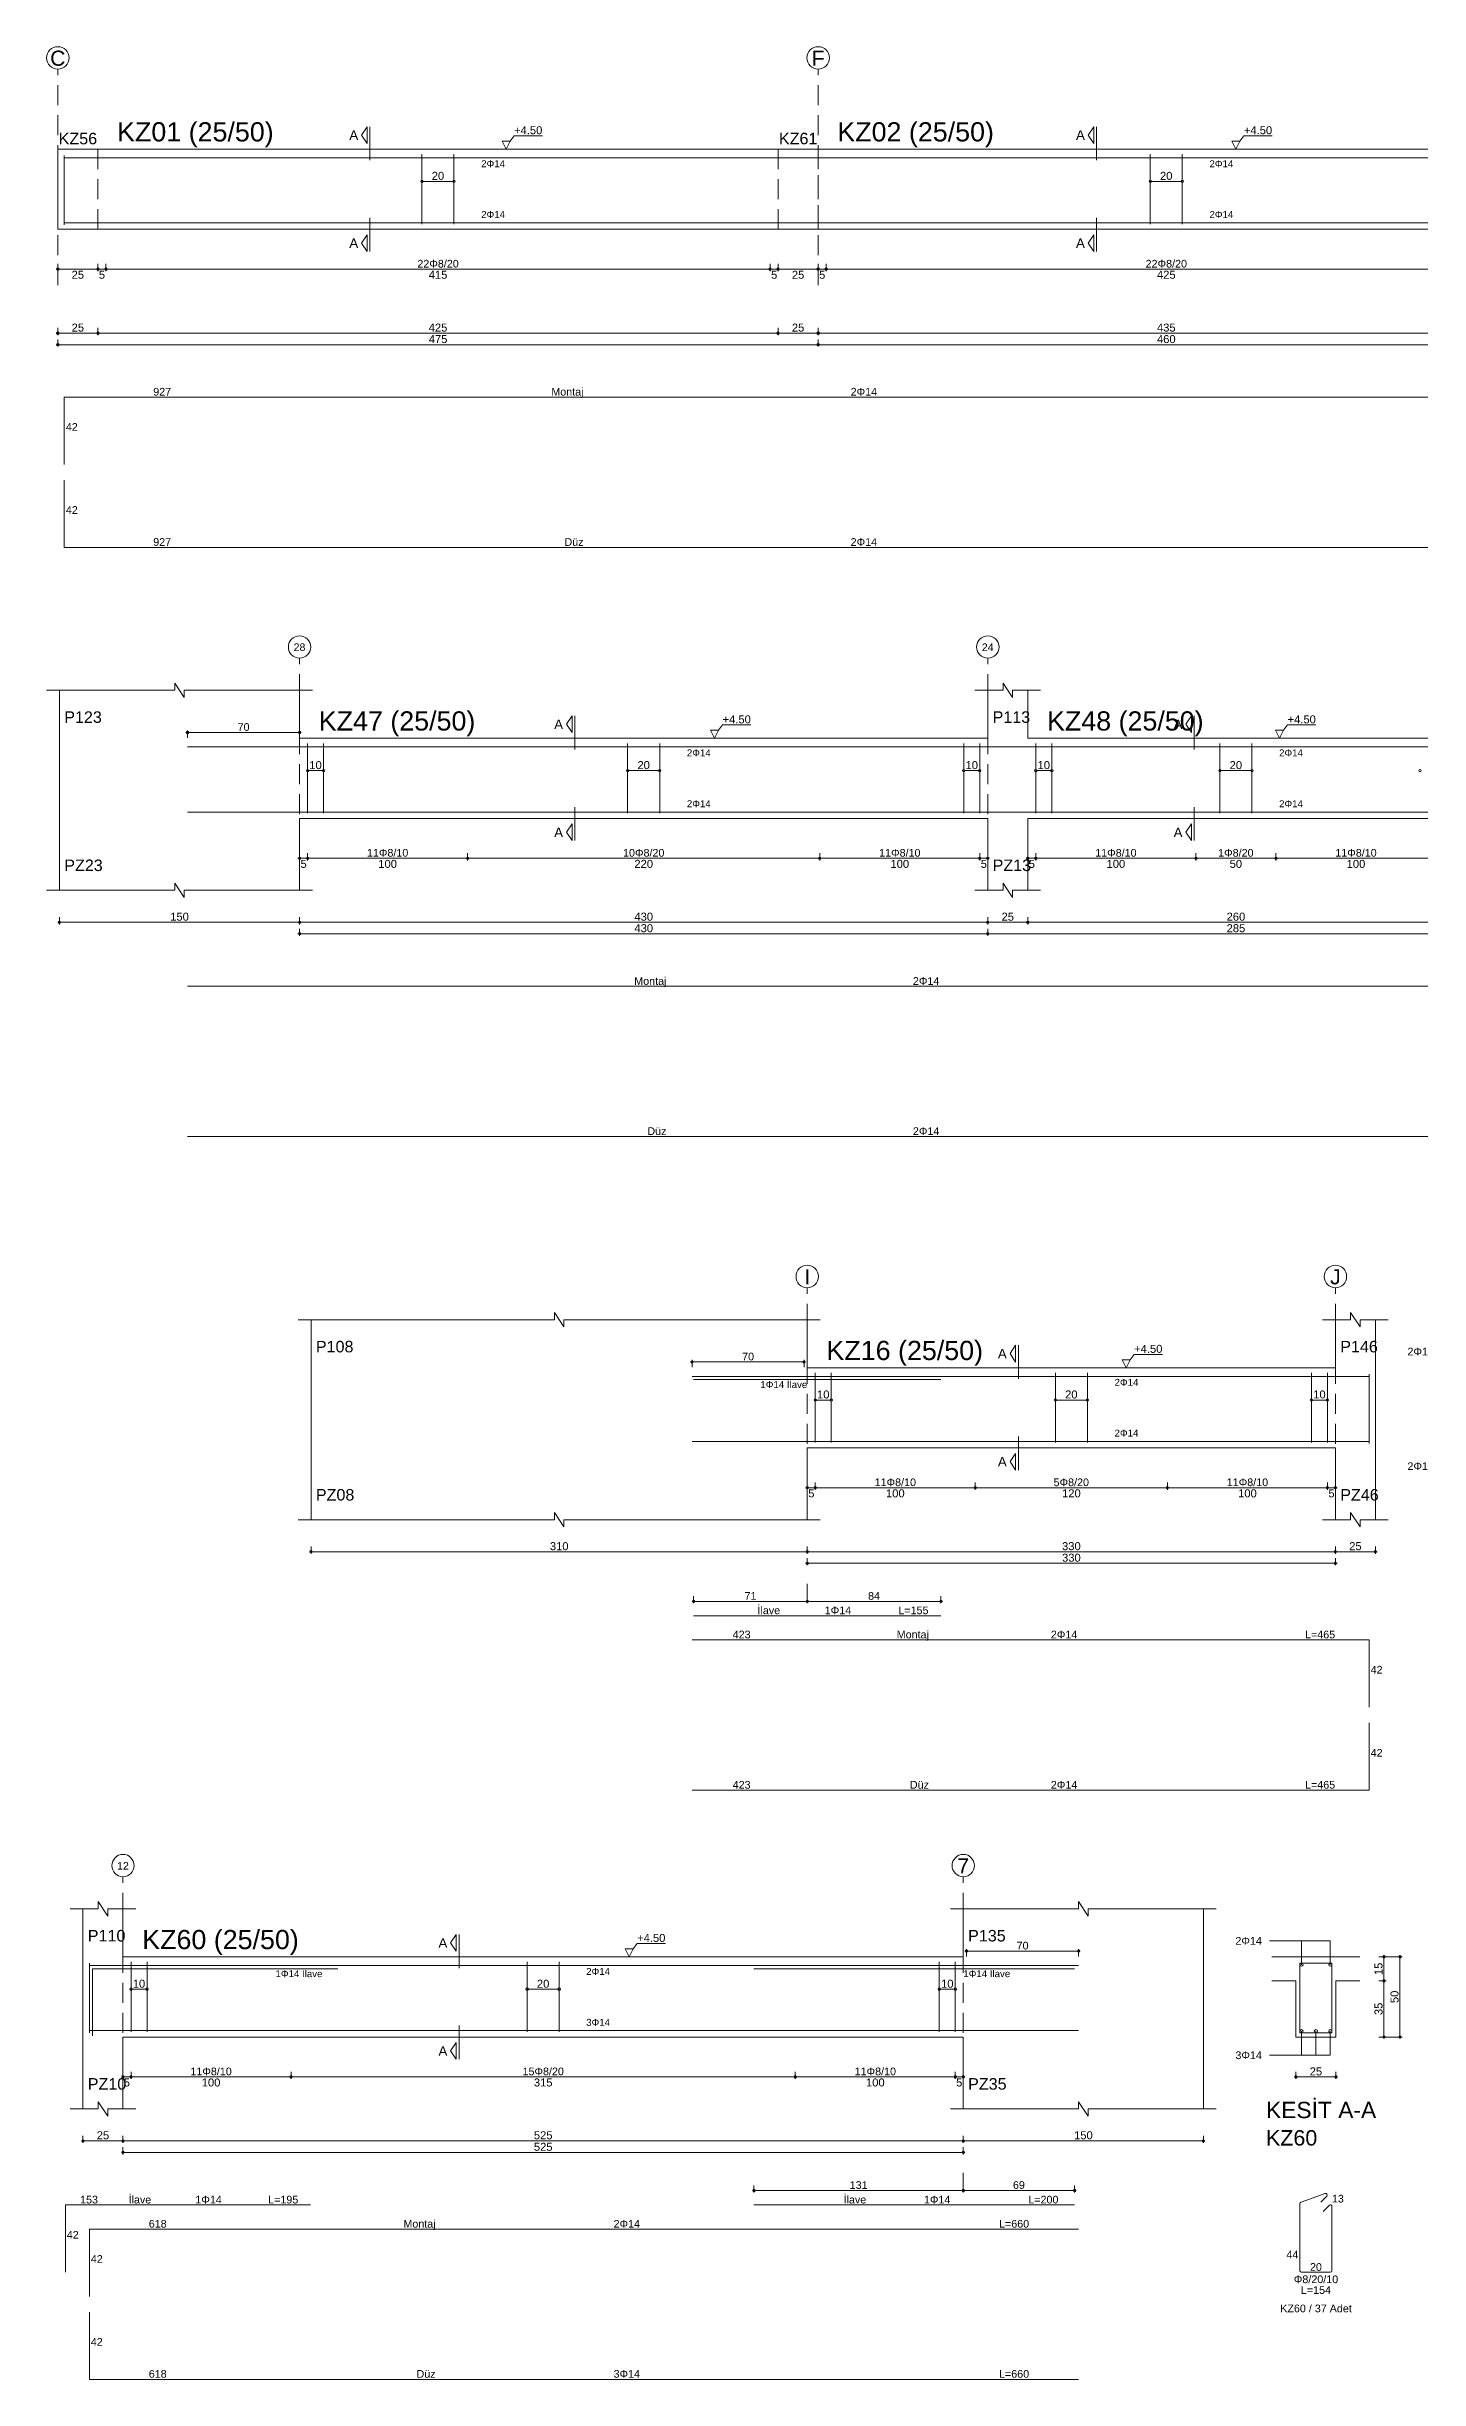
# Model space of a CAD drawing. Header units: millimetres. Extents: x 23801 to 80069, y 9628 to 14137.
# Drawn here: x 31340 to 32627, y 11750 to 13936 of the extents above; entities that cross this region are included whole.
import ezdxf

# ---------------------------------------------------------------- set-up
doc = ezdxf.new("R2010")
doc.units = ezdxf.units.MM
doc.linetypes.add('DASHDOT2', pattern=[12.7, 6.35, -3.175, 0, -3.175])
doc.linetypes.add('DASHED4', pattern=[18.75, 12.5, -6.25])
doc.layers.add('aks', color=251, linetype='DASHDOT2', lineweight=35)
for name, color, linetype in [('Donatı Topl. Uzun. Yazısı', 7, 'Continuous'), ('Donatı Uz. Yazısı', 7, 'Continuous'), ('Donatı Yazısı', 7, 'Continuous'), ('Donatı Çizgisi', 7, 'Continuous'), ('Kiriş', 7, 'Continuous'), ('Standart', 7, 'Continuous'), ('Ölçülendirme', 7, 'Continuous')]:
    doc.layers.add(name, color=color, linetype=linetype)
doc.styles.add('arial_1_18', font='arial.ttf', dxfattribs={"height": 0.2})

# ---------------------------------------------------------------- blocks, each defined once
blk = doc.blocks.new('IDE1071Entity7275')
at = {"layer": 'aks', "color": 30, "linetype": 'DASHED4', "lineweight": 5}
for points in [[(21, 2001.7), (21, 2136.7)], [(496, 2001.7), (496, 2136.7)]]:
    blk.add_lwpolyline(points, dxfattribs=at)
at = {"layer": 'aks', "color": 1, "linetype": 'Continuous', "lineweight": 5}
for centre in [(21, 2143.7), (496, 2143.7)]:
    blk.add_circle(centre, 7, dxfattribs=at)
at = {"layer": 'Donatı Çizgisi', "color": 5, "linetype": 'Continuous', "lineweight": 5}
for points in [[(25, 2039.3), (25, 2082.7)], [(25, 2081.3), (952, 2081.3)], [(248.5, 2039.9), (248.5, 2083.5)], [(268.5, 2039.9), (268.5, 2083.5)], [(703.5, 2039.9), (703.5, 2083.5)], [(723.5, 2039.9), (723.5, 2083.5)], [(25, 2040.7), (952, 2040.7)], [(25, 1889.7), (25, 1931.7)], [(25, 1931.7), (952, 1931.7)], [(25, 1837.8), (25, 1879.9)], [(25, 1837.8), (952, 1837.8)]]:
    blk.add_lwpolyline(points, dxfattribs=at)
at = {"layer": 'Kiriş', "color": 1, "linetype": 'DASHED4', "lineweight": 5}
for points in [[(21, 2036.7), (21, 2086.7)], [(46, 2036.7), (46, 2086.7)], [(471, 2036.7), (471, 2086.7)], [(496, 2036.7), (496, 2086.7)]]:
    blk.add_lwpolyline(points, dxfattribs=at)
at = {"layer": 'Kiriş', "color": 1, "linetype": 'Continuous', "lineweight": 5}
for points in [[(21, 2086.7), (956, 2086.7)], [(21, 2036.7), (21, 2086.7)], [(21, 2036.7), (956, 2036.7)]]:
    blk.add_lwpolyline(points, dxfattribs=at)
at = {"layer": 'Ölçülendirme', "color": 1, "linetype": 'Continuous', "lineweight": 5}
for points in [[(210.7, 2095.5), (214.2, 2100.7)], [(214.2, 2090.2), (214.2, 2100.7)], [(216, 2079.7), (216, 2100.7)], [(664.7, 2095.5), (668.2, 2100.7)], [(668.2, 2090.2), (668.2, 2100.7)], [(670, 2079.7), (670, 2100.7)], [(214.2, 2090.2), (210.7, 2095.5)], [(301, 2086.7), (298.5, 2091.7)], [(298.5, 2091.7), (303.5, 2091.7)], [(303.5, 2091.7), (301, 2086.7)], [(301, 2086.7), (301, 2086.7)], [(303.5, 2091.7), (306, 2095)], [(306, 2095), (323.7, 2095)], [(668.2, 2090.2), (664.7, 2095.5)], [(757, 2086.7), (754.5, 2091.7)], [(754.5, 2091.7), (759.5, 2091.7)], [(759.5, 2091.7), (757, 2086.7)], [(757, 2086.7), (757, 2086.7)], [(759.5, 2091.7), (762, 2095)], [(762, 2095), (779.7, 2095)], [(248.5, 2066.5), (268.5, 2066.5)], [(703.5, 2066.5), (723.5, 2066.5)], [(216, 2022.7), (216, 2043.7)], [(670, 2022.7), (670, 2043.7)], [(210.7, 2028), (214.2, 2033.2)], [(214.2, 2022.7), (210.7, 2028)], [(214.2, 2022.7), (214.2, 2033.2)], [(664.7, 2028), (668.2, 2033.2)], [(668.2, 2022.7), (664.7, 2028)], [(668.2, 2022.7), (668.2, 2033.2)], [(20, 2011.7), (957, 2011.7)], [(21, 2010.5), (21, 2015)], [(46, 2010.5), (46, 2015)], [(51, 2010.5), (51, 2015)], [(466, 2010.5), (466, 2015)], [(471, 2010.5), (471, 2015)], [(496, 2010.5), (496, 2015)], [(501, 2010.5), (501, 2015)], [(20, 1971.7), (957, 1971.7)], [(21, 1970.5), (21, 1975)], [(21, 1963.3), (21, 1967.8)], [(46, 1970.5), (46, 1975)], [(471, 1970.5), (471, 1975)], [(496, 1970.5), (496, 1975)], [(496, 1963.3), (496, 1967.8)], [(20, 1964.5), (957, 1964.5)]]:
    blk.add_lwpolyline(points, dxfattribs=at)
for centre in [(248.5, 2066.5), (268.5, 2066.5), (703.5, 2066.5), (723.5, 2066.5), (21, 2011.7), (46, 2011.7), (46, 2011.7), (51, 2011.7), (51, 2011.7), (466, 2011.7), (466, 2011.7), (471, 2011.7), (471, 2011.7), (496, 2011.7), (496, 2011.7), (501, 2011.7), (501, 2011.7), (21, 1971.7), (46, 1971.7), (46, 1971.7), (471, 1971.7), (471, 1971.7), (496, 1971.7), (496, 1971.7), (21, 1964.5), (496, 1964.5), (496, 1964.5)]:
    blk.add_circle(centre, 0.75, dxfattribs=at)
at = {"layer": 'aks', "color": 1, "linetype": 'Continuous', "lineweight": 5, "style": 'arial_1_18'}
for s, p in [('C', (16.2, 2138.8)), ('F', (492, 2138.8))]:
    blk.add_text(s, height=9.45, dxfattribs=at).set_placement(p)
at = {"layer": 'Donatı Uz. Yazısı', "color": 1, "linetype": 'Continuous', "lineweight": 5, "style": 'arial_1_18'}
for s, p in [('927', (80.6, 1932.7)), ('42', (26, 1910.7)), ('42', (26, 1858.8)), ('927', (80.6, 1838.8))]:
    blk.add_text(s, height=4.8, dxfattribs=at).set_placement(p)
at = {"layer": 'Donatı Yazısı', "color": 5, "linetype": 'Continuous', "lineweight": 5, "style": 'arial_1_18'}
for p in [(285.5, 2075.4), (740.5, 2075.4), (285.5, 2043.7), (740.5, 2043.7)]:
    blk.add_text('2Φ14', height=4.32, rotation=360, dxfattribs=at).set_placement(p)
at = {"layer": 'Donatı Yazısı', "color": 1, "linetype": 'Continuous', "lineweight": 5, "style": 'arial_1_18'}
for s, p in [('Montaj', (329.3, 1932.7)), ('Düz', (337.5, 1838.8))]:
    blk.add_text(s, height=4.8, dxfattribs=at).set_placement(p)
at = {"layer": 'Donatı Yazısı', "color": 5, "linetype": 'Continuous', "lineweight": 5, "style": 'arial_1_18'}
for p in [(516.3, 1932.7), (516.3, 1838.8)]:
    blk.add_text('2Φ14', height=4.8, dxfattribs=at).set_placement(p)
at = {"layer": 'Kiriş', "color": 1, "linetype": 'Continuous', "lineweight": 5, "style": 'arial_1_18'}
for s, height, p in [('KZ01 (25/50)', 12, (58, 2091.5)), ('KZ02 (25/50)', 12, (508, 2091.5)), ('KZ56', 7.2, (21.5, 2089.7)), ('KZ61', 7.2, (471.5, 2089.7))]:
    blk.add_text(s, height=height, dxfattribs=at).set_placement(p)
at = {"layer": 'Ölçülendirme', "color": 1, "linetype": 'Continuous', "lineweight": 5, "style": 'arial_1_18'}
for s, height, p in [('+4.50', 5, (306, 2096)), ('+4.50', 5, (762, 2096)), ('A', 5.95, (203.1, 2092.5)), ('A', 5.95, (657.1, 2092.5)), ('A', 5.95, (203.1, 2025)), ('A', 5.95, (657.1, 2025)), ('25', 5, (29.6, 2005.7)), ('5', 5, (46.6, 2005.7)), ('415', 5, (252.7, 2005.7)), ('5', 5, (466.6, 2005.7)), ('25', 5, (479.6, 2005.7)), ('5', 5, (496.6, 2005.7)), ('425', 5, (707.7, 2005.7)), ('25', 5, (29.6, 1972.7)), ('425', 5, (252.7, 1972.7)), ('475', 5, (252.7, 1965.5)), ('25', 5, (479.6, 1972.7)), ('435', 5, (707.7, 1972.7)), ('460', 5, (707.7, 1965.5))]:
    blk.add_text(s, height=height, dxfattribs=at).set_placement(p)
for p in [(254.6, 2067.5), (709.6, 2067.5)]:
    blk.add_text('20', height=5, rotation=360, dxfattribs=at).set_placement(p)
at = {"layer": 'Ölçülendirme', "color": 5, "linetype": 'Continuous', "lineweight": 5, "style": 'arial_1_18'}
for p in [(245.6, 2012.7), (700.6, 2012.7)]:
    blk.add_text('22Φ8/20', height=4.8, dxfattribs=at).set_placement(p)
blk = doc.blocks.new('IDE1071Entity7281')
at = {"layer": 'aks', "color": 30, "linetype": 'DASHED4', "lineweight": 5}
for points in [[(9068.8, 2016.8), (9068.8, 2151.8)], [(9398.8, 2016.8), (9398.8, 2151.8)], [(9068.8, 1955.8), (9068.8, 1966.8)]]:
    blk.add_lwpolyline(points, dxfattribs=at)
at = {"layer": 'aks', "color": 1, "linetype": 'Continuous', "lineweight": 5}
for centre in [(9068.8, 2158.8), (9398.8, 2158.8)]:
    blk.add_circle(centre, 7, dxfattribs=at)
at = {"layer": 'Donatı Çizgisi', "color": 5, "linetype": 'Continuous', "lineweight": 5}
for points in [[(8996.8, 2096.4), (9419.8, 2096.4)], [(8997.8, 2094.4), (9152.3, 2094.4)], [(9073.8, 2055), (9073.8, 2098.6)], [(9083.8, 2055), (9083.8, 2098.6)], [(9223.8, 2055), (9223.8, 2098.6)], [(9243.8, 2055), (9243.8, 2098.6)], [(9383.8, 2055), (9383.8, 2098.6)], [(9393.8, 2055), (9393.8, 2098.6)], [(9419.8, 2054.4), (9419.8, 2097.8)], [(9484.1, 2054.3), (9484.1, 2097.9)], [(9484.1, 2097.9), (9504.1, 2097.9)], [(9504.1, 2054.3), (9504.1, 2097.9)], [(8996.8, 2055.8), (9419.8, 2055.8)], [(9484.1, 2054.3), (9504.1, 2054.3)], [(9484.8, 1948.5), (9499.8, 1954)], [(8997.8, 1946.8), (9152.3, 1946.8)], [(9484.1, 1905.7), (9484.1, 1947.6)], [(9497.2, 1948.7), (9500.9, 1952.3)], [(9498.6, 1942.8), (9502.4, 1946.6)], [(9504.1, 1905.7), (9504.1, 1945.8)], [(8996.8, 1931.7), (9419.8, 1931.7)], [(9419.8, 1889.7), (9419.8, 1931.7)], [(9485.2, 1904.7), (9503.1, 1904.7)], [(9419.8, 1837.8), (9419.8, 1879.9)], [(8996.8, 1837.8), (9419.8, 1837.8)]]:
    blk.add_lwpolyline(points, dxfattribs=at)
for centre in [(9485.1, 2096.9), (9503.1, 2096.9), (9485.1, 2055.3), (9503.1, 2055.3)]:
    blk.add_circle(centre, 1, dxfattribs=at)
for centre, start, end in [((9500.2, 1953), 315, 110), ((9485.2, 1947.6), 110, 180), ((9503.1, 1945.8), 0, 135), ((9485.2, 1905.7), 180, 270), ((9503.1, 1905.7), 270, 0)]:
    blk.add_arc(centre, 1.02, start, end, dxfattribs=at)
at = {"layer": 'Kiriş', "color": 1, "linetype": 'Continuous', "lineweight": 5}
for points in [[(8750.8, 2131.8), (8910.8, 2131.8)], [(8758.8, 2006.8), (8758.8, 2131.8)], [(8910.8, 2131.8), (8910.8, 2136.3)], [(8916.8, 2127.3), (8910.8, 2136.3)], [(8916.8, 2127.3), (8916.8, 2131.8)], [(8916.8, 2131.8), (9076.8, 2131.8)], [(9068.8, 2101.8), (9068.8, 2131.8)], [(9390.8, 2131.8), (9408.3, 2131.8)], [(9398.8, 2101.8), (9398.8, 2131.8)], [(9408.3, 2131.8), (9408.3, 2136.3)], [(9414.3, 2127.3), (9408.3, 2136.3)], [(9414.3, 2131.8), (9431.8, 2131.8)], [(9414.3, 2127.3), (9414.3, 2131.8)], [(9423.8, 2006.8), (9423.8, 2131.8)], [(9068.8, 2101.8), (9398.8, 2101.8)], [(9466.6, 2101.8), (9521.6, 2101.8)], [(9466.6, 2086.8), (9481.6, 2086.8)], [(9481.6, 2051.8), (9481.6, 2086.8)], [(9506.6, 2086.8), (9521.6, 2086.8)], [(9506.6, 2051.8), (9506.6, 2086.8)], [(9068.8, 2051.8), (9398.8, 2051.8)], [(9068.8, 2006.8), (9068.8, 2051.8)], [(9398.8, 2006.8), (9398.8, 2051.8)], [(9481.6, 2051.8), (9506.6, 2051.8)], [(8750.8, 2006.8), (8910.8, 2006.8)], [(8916.8, 2002.3), (8910.8, 2011.3)], [(8910.8, 2006.8), (8910.8, 2011.3)], [(8916.8, 2006.8), (9076.8, 2006.8)], [(8916.8, 2002.3), (8916.8, 2006.8)], [(9390.8, 2006.8), (9408.3, 2006.8)], [(9414.3, 2002.3), (9408.3, 2011.3)], [(9408.3, 2006.8), (9408.3, 2011.3)], [(9414.3, 2006.8), (9431.8, 2006.8)], [(9414.3, 2002.3), (9414.3, 2006.8)]]:
    blk.add_lwpolyline(points, dxfattribs=at)
at = {"layer": 'Ölçülendirme', "color": 1, "linetype": 'Continuous', "lineweight": 5}
for points in [[(9195.5, 2110.6), (9199, 2115.8)], [(9199, 2105.3), (9199, 2115.8)], [(9200.8, 2094.8), (9200.8, 2115.8)], [(8995.8, 2105.4), (9067.8, 2105.4)], [(8996.8, 2102.2), (8996.8, 2106.7)], [(9066.8, 2102.2), (9066.8, 2106.7)], [(9199, 2105.3), (9195.5, 2110.6)], [(9268, 2101.8), (9265.5, 2106.8)], [(9265.5, 2106.8), (9270.5, 2106.8)], [(9270.5, 2106.8), (9268, 2101.8)], [(9268, 2101.8), (9268, 2101.8)], [(9270.5, 2106.8), (9273, 2110.1)], [(9273, 2110.1), (9290.7, 2110.1)], [(9465.1, 2111.9), (9503.1, 2111.9)], [(9485.1, 2096.9), (9485.1, 2111.9)], [(9503.1, 2096.9), (9503.1, 2111.9)], [(9533.4, 2101.8), (9547.9, 2101.8)], [(9536.6, 2050.8), (9536.6, 2102.8)], [(9546.6, 2050.8), (9546.6, 2102.8)], [(9533.4, 2086.8), (9537.9, 2086.8)], [(9073.8, 2081.6), (9083.8, 2081.6)], [(9223.8, 2081.6), (9243.8, 2081.6)], [(9383.8, 2081.6), (9393.8, 2081.6)], [(9200.8, 2037.8), (9200.8, 2058.8)], [(9485.1, 2040.3), (9485.1, 2055.3)], [(9503.1, 2040.3), (9503.1, 2055.3)], [(9195.5, 2043.1), (9199, 2048.3)], [(9199, 2037.8), (9195.5, 2043.1)], [(9199, 2037.8), (9199, 2048.3)], [(9533.4, 2051.8), (9547.9, 2051.8)], [(9067.8, 2026.8), (9399.8, 2026.8)], [(9068.8, 2025.6), (9068.8, 2030.1)], [(9073.8, 2025.6), (9073.8, 2030.1)], [(9173.8, 2025.6), (9173.8, 2030.1)], [(9293.8, 2025.6), (9293.8, 2030.1)], [(9393.8, 2025.6), (9393.8, 2030.1)], [(9398.8, 2025.6), (9398.8, 2030.1)], [(9465.1, 2040.3), (9503.1, 2040.3)], [(9480.6, 2026.8), (9507.6, 2026.8)], [(9481.6, 2025.6), (9481.6, 2030.1)], [(9506.6, 2025.6), (9506.6, 2030.1)], [(8757.8, 1986.8), (9424.8, 1986.8)], [(8758.8, 1985.6), (8758.8, 1990.1)], [(9068.8, 1985.6), (9068.8, 1990.1)], [(9068.8, 1978.4), (9068.8, 1982.9)], [(9398.8, 1985.6), (9398.8, 1990.1)], [(9398.8, 1978.4), (9398.8, 1982.9)], [(9423.8, 1985.6), (9423.8, 1990.1)], [(9067.8, 1979.6), (9399.8, 1979.6)], [(8996.8, 1955.8), (9069.8, 1955.8)], [(8997.8, 1954.6), (8997.8, 1959.1)], [(9067.8, 1955.8), (9153.3, 1955.8)], [(9068.8, 1954.6), (9068.8, 1959.1)], [(9068.8, 1954.6), (9068.8, 1959.1)], [(9152.3, 1954.6), (9152.3, 1959.1)]]:
    blk.add_lwpolyline(points, dxfattribs=at)
for centre in [(8996.8, 2105.4), (9066.8, 2105.4), (9536.6, 2101.8), (9546.6, 2101.8), (9536.6, 2086.8), (9073.8, 2081.6), (9083.8, 2081.6), (9223.8, 2081.6), (9243.8, 2081.6), (9383.8, 2081.6), (9393.8, 2081.6), (9536.6, 2051.8), (9546.6, 2051.8), (9068.8, 2026.8), (9073.8, 2026.8), (9073.8, 2026.8), (9173.8, 2026.8), (9173.8, 2026.8), (9293.8, 2026.8), (9293.8, 2026.8), (9393.8, 2026.8), (9393.8, 2026.8), (9398.8, 2026.8), (9481.6, 2026.8), (9506.6, 2026.8), (8758.8, 1986.8), (9068.8, 1986.8), (9068.8, 1986.8), (9398.8, 1986.8), (9398.8, 1986.8), (9423.8, 1986.8), (9068.8, 1979.6), (9398.8, 1979.6), (8997.8, 1955.8), (9068.8, 1955.8), (9068.8, 1955.8), (9152.3, 1955.8)]:
    blk.add_circle(centre, 0.75, dxfattribs=at)
at = {"layer": 'aks', "color": 1, "linetype": 'Continuous', "lineweight": 5, "style": 'arial_1_18'}
for s, p in [('I', (9067, 2153.9)), ('J', (9395.5, 2153.9))]:
    blk.add_text(s, height=9.45, dxfattribs=at).set_placement(p)
at = {"layer": 'Donatı Topl. Uzun. Yazısı', "color": 1, "linetype": 'Continuous', "lineweight": 5, "style": 'arial_1_18'}
for s, p in [('L=155', (9125.7, 1947.8)), ('L=465', (9379.8, 1932.7)), ('L=154', (9484.7, 1891.3)), ('L=465', (9379.8, 1838.8))]:
    blk.add_text(s, height=4.8, dxfattribs=at).set_placement(p)
at = {"layer": 'Donatı Uz. Yazısı', "color": 1, "linetype": 'Continuous', "lineweight": 5, "style": 'arial_1_18'}
for s, p in [('13', (9504.1, 1948.3)), ('423', (9022.2, 1932.7)), ('42', (9420.8, 1910.7)), ('44', (9475.7, 1913.4)), ('20', (9490.4, 1905.7)), ('42', (9420.8, 1858.8)), ('423', (9022.2, 1838.8))]:
    blk.add_text(s, height=4.8, dxfattribs=at).set_placement(p)
at = {"layer": 'Donatı Yazısı', "color": 5, "linetype": 'Continuous', "lineweight": 5, "style": 'arial_1_18'}
for s, height, p in [('2Φ14', 4.8, (9443.8, 2109.5)), ('1Φ14 İlave', 4.32, (9039.5, 2089.1)), ('2Φ14', 4.8, (9443.8, 2037.9)), ('1Φ14', 4.8, (9079.7, 1947.8)), ('2Φ14', 4.8, (9221, 1932.7)), ('Φ8/20/10', 4.8, (9480.3, 1898)), ('KZ16 / 27 Adet', 4.8, (9471.8, 1879.7)), ('2Φ14', 4.8, (9221, 1838.8))]:
    blk.add_text(s, height=height, dxfattribs=at).set_placement(p)
for p in [(9260.8, 2090.5), (9260.8, 2058.8)]:
    blk.add_text('2Φ14', height=4.32, rotation=360, dxfattribs=at).set_placement(p)
at = {"layer": 'Donatı Yazısı', "color": 1, "linetype": 'Continuous', "lineweight": 5, "style": 'arial_1_18'}
for s, p in [('İlave', (9037.7, 1947.8)), ('Montaj', (9124.7, 1932.7)), ('Düz', (9132.9, 1838.8))]:
    blk.add_text(s, height=4.8, dxfattribs=at).set_placement(p)
at = {"layer": 'Kiriş', "color": 1, "linetype": 'Continuous', "lineweight": 5, "style": 'arial_1_18'}
for s, height, p in [('P108', 7.2, (8761.8, 2111.4)), ('KZ16 (25/50)', 12, (9080.8, 2106.6)), ('P146', 7.2, (9401.8, 2111.4)), ('PZ08', 7.2, (8761.8, 2018.8)), ('PZ46', 7.2, (9401.8, 2018.8)), ('KESİT A-A', 10.2, (9462.9, 2001)), ('KZ16', 9.6, (9462.9, 1983.9))]:
    blk.add_text(s, height=height, dxfattribs=at).set_placement(p)
at = {"layer": 'Ölçülendirme', "color": 1, "linetype": 'Continuous', "lineweight": 5, "style": 'arial_1_18'}
for s, height, p in [('A', 5.95, (9187.9, 2107.6)), ('+4.50', 5, (9273, 2111.1)), ('70', 4.8, (9028.1, 2106.4)), ('A', 5.95, (9187.9, 2040.1)), ('25', 5, (9490.2, 2027.8)), ('5', 5, (9069.4, 2020.8)), ('100', 5, (9118, 2020.8)), ('120', 5, (9228, 2020.8)), ('100', 5, (9338, 2020.8)), ('5', 5, (9394.4, 2020.8)), ('310', 5, (8908, 1987.8)), ('330', 5, (9228, 1987.8)), ('330', 5, (9228, 1980.6)), ('25', 5, (9407.4, 1987.8))]:
    blk.add_text(s, height=height, dxfattribs=at).set_placement(p)
for s, rotation, p in [('10', 360, (9074.9, 2082.6)), ('20', 360, (9229.9, 2082.6)), ('10', 360, (9384.9, 2082.6)), ('15', 90, (9535.7, 2090.4)), ('35', 90, (9535.7, 2065.4)), ('50', 90, (9545.7, 2072.9))]:
    blk.add_text(s, height=5, rotation=rotation, dxfattribs=at).set_placement(p)
at = {"layer": 'Ölçülendirme', "color": 5, "linetype": 'Continuous', "lineweight": 5, "style": 'arial_1_18'}
for s, p in [('11Φ8/10', (9110.9, 2027.8)), ('5Φ8/20', (9222.7, 2027.8)), ('11Φ8/10', (9330.9, 2027.8)), ('71', (9029.6, 1956.8)), ('84', (9106.8, 1956.8))]:
    blk.add_text(s, height=4.8, dxfattribs=at).set_placement(p)
blk = doc.blocks.new('IDE1071Entity7300')
at = {"layer": 'aks', "color": 30, "linetype": 'DASHED4', "lineweight": 5}
for points in [[(172, 1633.6), (172, 1768.6)], [(602, 1633.6), (602, 1768.6)]]:
    blk.add_lwpolyline(points, dxfattribs=at)
at = {"layer": 'aks', "color": 1, "linetype": 'Continuous', "lineweight": 5}
for centre in [(172, 1775.6), (602, 1775.6)]:
    blk.add_circle(centre, 7, dxfattribs=at)
at = {"layer": 'Donatı Çizgisi', "color": 5, "linetype": 'Continuous', "lineweight": 5}
for points in [[(102, 1713.2), (957, 1713.2)], [(177, 1671.8), (177, 1715.4)], [(187, 1671.8), (187, 1715.4)], [(377, 1671.8), (377, 1715.4)], [(397, 1671.8), (397, 1715.4)], [(587, 1671.8), (587, 1715.4)], [(597, 1671.8), (597, 1715.4)], [(632, 1671.8), (632, 1715.4)], [(642, 1671.8), (642, 1715.4)], [(747, 1671.8), (747, 1715.4)], [(767, 1671.8), (767, 1715.4)], [(102, 1672.5), (957, 1672.5)], [(102, 1563.6), (957, 1563.6)], [(102, 1469.7), (957, 1469.7)]]:
    blk.add_lwpolyline(points, dxfattribs=at)
at = {"layer": 'Kiriş', "color": 1, "linetype": 'Continuous', "lineweight": 5}
for points in [[(94, 1748.6), (94, 1753.1)], [(100, 1744.1), (94, 1753.1)], [(611.5, 1748.6), (611.5, 1753.1)], [(617.5, 1744.1), (611.5, 1753.1)], [(14, 1748.6), (94, 1748.6)], [(22, 1623.6), (22, 1748.6)], [(100, 1744.1), (100, 1748.6)], [(100, 1748.6), (180, 1748.6)], [(172, 1718.6), (172, 1748.6)], [(594, 1748.6), (611.5, 1748.6)], [(602, 1718.6), (602, 1748.6)], [(617.5, 1748.6), (635, 1748.6)], [(617.5, 1744.1), (617.5, 1748.6)], [(627, 1718.6), (627, 1748.6)], [(172, 1718.6), (602, 1718.6)], [(627, 1718.6), (887, 1718.6)], [(172, 1668.5), (602, 1668.5)], [(172, 1623.6), (172, 1668.5)], [(602, 1623.6), (602, 1668.5)], [(627, 1668.5), (887, 1668.5)], [(627, 1623.6), (627, 1668.5)], [(14, 1623.6), (94, 1623.6)], [(100, 1619.1), (94, 1628.1)], [(94, 1623.6), (94, 1628.1)], [(100, 1623.6), (180, 1623.6)], [(100, 1619.1), (100, 1623.6)], [(594, 1623.6), (611.5, 1623.6)], [(617.5, 1619.1), (611.5, 1628.1)], [(611.5, 1623.6), (611.5, 1628.1)], [(617.5, 1623.6), (635, 1623.6)], [(617.5, 1619.1), (617.5, 1623.6)]]:
    blk.add_lwpolyline(points, dxfattribs=at)
at = {"layer": 'Ölçülendirme', "color": 1, "linetype": 'Continuous', "lineweight": 5}
for points in [[(101, 1722.2), (173, 1722.2)], [(102, 1718.9), (102, 1723.4)], [(172, 1718.9), (172, 1723.4)], [(338.8, 1727.3), (342.3, 1732.6)], [(342.3, 1722.1), (338.8, 1727.3)], [(342.3, 1722.1), (342.3, 1732.6)], [(344, 1711.6), (344, 1732.6)], [(431.3, 1718.6), (428.8, 1723.6)], [(428.8, 1723.6), (433.8, 1723.6)], [(433.8, 1723.6), (431.3, 1718.6)], [(433.8, 1723.6), (436.3, 1726.9)], [(436.3, 1726.9), (453.9, 1726.9)], [(725.8, 1727.3), (729.3, 1732.6)], [(729.3, 1722.1), (725.8, 1727.3)], [(729.3, 1722.1), (729.3, 1732.6)], [(731, 1711.6), (731, 1732.6)], [(784.3, 1718.6), (781.8, 1723.6)], [(781.8, 1723.6), (786.8, 1723.6)], [(786.8, 1723.6), (784.3, 1718.6)], [(786.8, 1723.6), (789.3, 1726.9)], [(789.3, 1726.9), (806.9, 1726.9)], [(431.3, 1718.6), (431.3, 1718.6)], [(784.3, 1718.6), (784.3, 1718.6)], [(177, 1698.4), (187, 1698.4)], [(377, 1698.4), (397, 1698.4)], [(587, 1698.4), (597, 1698.4)], [(632, 1698.4), (642, 1698.4)], [(747, 1698.4), (767, 1698.4)], [(338.8, 1659.8), (342.3, 1665.1)], [(342.3, 1654.6), (342.3, 1665.1)], [(344, 1654.6), (344, 1675.6)], [(725.8, 1659.8), (729.3, 1665.1)], [(729.3, 1654.6), (729.3, 1665.1)], [(731, 1654.6), (731, 1675.6)], [(342.3, 1654.6), (338.8, 1659.8)], [(729.3, 1654.6), (725.8, 1659.8)], [(171, 1643.6), (603, 1643.6)], [(172, 1642.3), (172, 1646.8)], [(177, 1642.3), (177, 1646.8)], [(277, 1642.3), (277, 1646.8)], [(497, 1642.3), (497, 1646.8)], [(597, 1642.3), (597, 1646.8)], [(602, 1642.3), (602, 1646.8)], [(626, 1643.6), (888, 1643.6)], [(627, 1642.3), (627, 1646.8)], [(632, 1642.3), (632, 1646.8)], [(732, 1642.3), (732, 1646.8)], [(782, 1642.3), (782, 1646.8)], [(21, 1603.6), (1038, 1603.6)], [(22, 1602.3), (22, 1606.8)], [(172, 1602.3), (172, 1606.8)], [(602, 1602.3), (602, 1606.8)], [(627, 1602.3), (627, 1606.8)], [(171, 1596.4), (888, 1596.4)], [(172, 1595.1), (172, 1599.6)], [(602, 1595.1), (602, 1599.6)]]:
    blk.add_lwpolyline(points, dxfattribs=at)
for centre in [(102, 1722.2), (172, 1722.2), (177, 1698.4), (187, 1698.4), (377, 1698.4), (397, 1698.4), (587, 1698.4), (597, 1698.4), (632, 1698.4), (642, 1698.4), (747, 1698.4), (767, 1698.4), (872, 1698.4), (172, 1643.6), (177, 1643.6), (177, 1643.6), (277, 1643.6), (277, 1643.6), (497, 1643.6), (497, 1643.6), (597, 1643.6), (597, 1643.6), (602, 1643.6), (627, 1643.6), (632, 1643.6), (632, 1643.6), (732, 1643.6), (732, 1643.6), (782, 1643.6), (782, 1643.6), (22, 1603.6), (172, 1603.6), (172, 1603.6), (602, 1603.6), (602, 1603.6), (627, 1603.6), (627, 1603.6), (172, 1596.4), (602, 1596.4), (602, 1596.4)]:
    blk.add_circle(centre, 0.75, dxfattribs=at)
at = {"layer": 'aks', "color": 1, "linetype": 'Continuous', "lineweight": 5, "style": 'arial_1_18'}
for s, p in [('28', (168.3, 1773.1)), ('24', (598.3, 1773.1))]:
    blk.add_text(s, height=4.73, dxfattribs=at).set_placement(p)
at = {"layer": 'Donatı Yazısı', "color": 5, "linetype": 'Continuous', "lineweight": 5, "style": 'arial_1_18'}
for p in [(414, 1707.3), (784, 1707.3), (414, 1675.5), (784, 1675.5)]:
    blk.add_text('2Φ14', height=4.32, rotation=360, dxfattribs=at).set_placement(p)
at = {"layer": 'Donatı Yazısı', "color": 1, "linetype": 'Continuous', "lineweight": 5, "style": 'arial_1_18'}
for s, p in [('Montaj', (381.1, 1564.5)), ('Düz', (389.3, 1470.7))]:
    blk.add_text(s, height=4.8, dxfattribs=at).set_placement(p)
at = {"layer": 'Donatı Yazısı', "color": 5, "linetype": 'Continuous', "lineweight": 5, "style": 'arial_1_18'}
for p in [(555.2, 1564.5), (555.2, 1470.7)]:
    blk.add_text('2Φ14', height=4.8, dxfattribs=at).set_placement(p)
at = {"layer": 'Kiriş', "color": 1, "linetype": 'Continuous', "lineweight": 5, "style": 'arial_1_18'}
for s, height, p in [('P123', 7.2, (25, 1728.2)), ('KZ47 (25/50)', 12, (184, 1723.4)), ('P113', 7.2, (605, 1728.2)), ('KZ48 (25/50)', 12, (639, 1723.4)), ('PZ23', 7.2, (25, 1635.6)), ('PZ13', 7.2, (605, 1635.6))]:
    blk.add_text(s, height=height, dxfattribs=at).set_placement(p)
at = {"layer": 'Ölçülendirme', "color": 1, "linetype": 'Continuous', "lineweight": 5, "style": 'arial_1_18'}
for s, height, p in [('70', 4.8, (133.3, 1723.2)), ('A', 5.95, (331.1, 1724.3)), ('+4.50', 5, (436.3, 1727.9)), ('A', 5.95, (718.1, 1724.3)), ('+4.50', 5, (789.3, 1727.9)), ('A', 5.95, (331.1, 1656.8)), ('A', 5.95, (718.1, 1656.8)), ('5', 5, (172.6, 1637.6)), ('100', 5, (221.2, 1637.6)), ('220', 5, (381.2, 1637.6)), ('100', 5, (541.2, 1637.6)), ('5', 5, (597.6, 1637.6)), ('5', 5, (627.6, 1637.6)), ('100', 5, (676.2, 1637.6)), ('50', 5, (753.1, 1637.6)), ('100', 5, (826.2, 1637.6)), ('150', 5, (91.2, 1604.6)), ('430', 5, (381.2, 1604.6)), ('25', 5, (610.6, 1604.6)), ('260', 5, (751.2, 1604.6)), ('430', 5, (381.2, 1597.4)), ('285', 5, (751.2, 1597.4))]:
    blk.add_text(s, height=height, dxfattribs=at).set_placement(p)
for s, p in [('10', (178.1, 1699.3)), ('20', (383.1, 1699.3)), ('10', (588.1, 1699.3)), ('10', (633.1, 1699.3)), ('20', (753.1, 1699.3))]:
    blk.add_text(s, height=5, rotation=360, dxfattribs=at).set_placement(p)
at = {"layer": 'Ölçülendirme', "color": 5, "linetype": 'Continuous', "lineweight": 5, "style": 'arial_1_18'}
for s, p in [('11Φ8/10', (214.1, 1644.6)), ('10Φ8/20', (374.1, 1644.6)), ('11Φ8/10', (534.1, 1644.6)), ('11Φ8/10', (669.1, 1644.6)), ('1Φ8/20', (745.9, 1644.6)), ('11Φ8/10', (819.1, 1644.6))]:
    blk.add_text(s, height=4.8, dxfattribs=at).set_placement(p)
blk = doc.blocks.new('IDE1071Entity7311')
at = {"layer": 'aks', "color": 30, "linetype": 'DASHED4', "lineweight": 5}
for points in [[(8641.3, 1648.7), (8641.3, 1783.7)], [(9166.3, 1648.7), (9166.3, 1783.7)], [(9166.3, 1587.7), (9166.3, 1598.7)]]:
    blk.add_lwpolyline(points, dxfattribs=at)
at = {"layer": 'aks', "color": 1, "linetype": 'Continuous', "lineweight": 5}
for centre in [(8641.3, 1790.7), (9166.3, 1790.7)]:
    blk.add_circle(centre, 7, dxfattribs=at)
at = {"layer": 'Donatı Çizgisi', "color": 5, "linetype": 'Continuous', "lineweight": 5}
for points in [[(8620.3, 1686.3), (8620.3, 1729.7)], [(8620.3, 1728.3), (9238.3, 1728.3)], [(8622.3, 1684.3), (8622.3, 1726.3)], [(8622.3, 1726.3), (8775.5, 1726.3)], [(8646.3, 1686.9), (8646.3, 1730.5)], [(8656.3, 1686.9), (8656.3, 1730.5)], [(8893.8, 1686.9), (8893.8, 1730.5)], [(8913.8, 1686.9), (8913.8, 1730.5)], [(9035.5, 1726.3), (9235.8, 1726.3)], [(9151.3, 1686.9), (9151.3, 1730.5)], [(9161.3, 1686.9), (9161.3, 1730.5)], [(9376.6, 1686.2), (9376.6, 1729.8)], [(9376.6, 1729.8), (9396.6, 1729.8)], [(9396.6, 1686.2), (9396.6, 1729.8)], [(8620.3, 1687.6), (9238.3, 1687.6)], [(9376.6, 1686.2), (9396.6, 1686.2)], [(8605.3, 1536.6), (8605.3, 1578.7)], [(8605.3, 1578.7), (8758.5, 1578.7)], [(9035.5, 1578.7), (9235.8, 1578.7)], [(9376.6, 1537.6), (9376.6, 1579.4)], [(9377.3, 1580.4), (9392.3, 1585.9)], [(9389.7, 1580.5), (9393.4, 1584.2)], [(9391.1, 1574.6), (9394.9, 1578.4)], [(9396.6, 1537.6), (9396.6, 1577.7)], [(8620.3, 1521.5), (8620.3, 1563.6)], [(8620.3, 1563.6), (9238.3, 1563.6)], [(9377.6, 1536.6), (9395.6, 1536.6)], [(8620.3, 1469.7), (8620.3, 1511.7)], [(8620.3, 1469.7), (9238.3, 1469.7)]]:
    blk.add_lwpolyline(points, dxfattribs=at)
for centre in [(9377.6, 1728.8), (9395.6, 1728.8), (9377.6, 1687.2), (9386.6, 1687.2), (9395.6, 1687.2)]:
    blk.add_circle(centre, 1, dxfattribs=at)
for centre, start, end in [((9377.6, 1579.4), 110, 180), ((9392.6, 1584.9), 315, 110), ((9395.6, 1577.7), 0, 135), ((9377.6, 1537.6), 180, 270), ((9395.6, 1537.6), 270, 0)]:
    blk.add_arc(centre, 1.02, start, end, dxfattribs=at)
at = {"layer": 'Kiriş', "color": 1, "linetype": 'Continuous', "lineweight": 5}
for points in [[(8625.8, 1763.7), (8625.8, 1768.2)], [(8631.8, 1759.2), (8625.8, 1768.2)], [(9238.3, 1763.7), (9238.3, 1768.2)], [(9244.3, 1759.2), (9238.3, 1768.2)], [(8608.3, 1763.7), (8625.8, 1763.7)], [(8616.3, 1638.7), (8616.3, 1763.7)], [(8631.8, 1759.2), (8631.8, 1763.7)], [(8631.8, 1763.7), (8649.3, 1763.7)], [(8641.3, 1733.7), (8641.3, 1763.7)], [(9158.3, 1763.7), (9238.3, 1763.7)], [(9166.3, 1733.7), (9166.3, 1763.7)], [(9244.3, 1763.7), (9324.3, 1763.7)], [(9244.3, 1759.2), (9244.3, 1763.7)], [(9316.3, 1638.7), (9316.3, 1763.7)], [(8641.3, 1733.7), (9166.3, 1733.7)], [(9359.1, 1733.7), (9414.1, 1733.7)], [(9359.1, 1718.7), (9374.1, 1718.7)], [(9374.1, 1683.6), (9374.1, 1718.7)], [(9399.1, 1718.7), (9414.1, 1718.7)], [(9399.1, 1683.6), (9399.1, 1718.7)], [(8641.3, 1683.6), (9166.3, 1683.6)], [(8641.3, 1638.7), (8641.3, 1683.6)], [(9166.3, 1638.7), (9166.3, 1683.6)], [(9374.1, 1683.6), (9399.1, 1683.6)], [(8608.3, 1638.7), (8625.8, 1638.7)], [(8631.8, 1634.2), (8625.8, 1643.2)], [(8625.8, 1638.7), (8625.8, 1643.2)], [(8631.8, 1638.7), (8649.3, 1638.7)], [(8631.8, 1634.2), (8631.8, 1638.7)], [(9158.3, 1638.7), (9238.3, 1638.7)], [(9244.3, 1634.2), (9238.3, 1643.2)], [(9238.3, 1638.7), (9238.3, 1643.2)], [(9244.3, 1638.7), (9324.3, 1638.7)], [(9244.3, 1634.2), (9244.3, 1638.7)]]:
    blk.add_lwpolyline(points, dxfattribs=at)
at = {"layer": 'Ölçülendirme', "color": 1, "linetype": 'Continuous', "lineweight": 5}
for points in [[(8846, 1742.4), (8849.5, 1747.7)], [(8849.5, 1737.2), (8846, 1742.4)], [(8849.5, 1737.2), (8849.5, 1747.7)], [(8851.3, 1726.7), (8851.3, 1747.7)], [(8957.5, 1733.7), (8955, 1738.7)], [(8955, 1738.7), (8960, 1738.7)], [(8960, 1738.7), (8957.5, 1733.7)], [(8960, 1738.7), (8962.5, 1742)], [(8962.5, 1742), (8980.2, 1742)], [(9167.3, 1737.3), (9239.3, 1737.3)], [(9168.3, 1734), (9168.3, 1738.5)], [(9238.3, 1734), (9238.3, 1738.5)], [(9357.6, 1743.8), (9395.6, 1743.8)], [(9377.6, 1728.8), (9377.6, 1743.8)], [(9395.6, 1728.8), (9395.6, 1743.8)], [(9429.1, 1682.7), (9429.1, 1734.7)], [(9439.1, 1682.7), (9439.1, 1734.7)], [(8957.5, 1733.7), (8957.5, 1733.7)], [(9425.9, 1733.7), (9440.4, 1733.7)], [(8646.3, 1713.5), (8656.3, 1713.5)], [(8893.8, 1713.5), (8913.8, 1713.5)], [(9151.3, 1713.5), (9161.3, 1713.5)], [(9425.9, 1718.7), (9430.4, 1718.7)], [(8846, 1674.9), (8849.5, 1680.2)], [(8849.5, 1669.7), (8849.5, 1680.2)], [(8851.3, 1669.7), (8851.3, 1690.7)], [(9377.6, 1672.2), (9377.6, 1687.2)], [(9386.6, 1672.2), (9386.6, 1687.2)], [(9395.6, 1672.2), (9395.6, 1687.2)], [(9425.9, 1683.6), (9440.4, 1683.6)], [(8641.3, 1657.4), (8641.3, 1661.9)], [(8646.3, 1657.4), (8646.3, 1661.9)], [(8746.3, 1657.4), (8746.3, 1661.9)], [(8849.5, 1669.7), (8846, 1674.9)], [(9061.3, 1657.4), (9061.3, 1661.9)], [(9161.3, 1657.4), (9161.3, 1661.9)], [(9166.3, 1657.4), (9166.3, 1661.9)], [(9357.6, 1672.2), (9395.6, 1672.2)], [(9374.1, 1657.4), (9374.1, 1661.9)], [(9399.1, 1657.4), (9399.1, 1661.9)], [(8640.3, 1658.7), (9167.3, 1658.7)], [(9373.1, 1658.7), (9400.1, 1658.7)], [(8615.3, 1618.7), (9317.3, 1618.7)], [(8616.3, 1617.4), (8616.3, 1621.9)], [(8641.3, 1617.4), (8641.3, 1621.9)], [(9166.3, 1617.4), (9166.3, 1621.9)], [(9316.3, 1617.4), (9316.3, 1621.9)], [(8640.3, 1611.5), (9167.3, 1611.5)], [(8641.3, 1610.2), (8641.3, 1614.7)], [(9166.3, 1610.2), (9166.3, 1614.7)], [(9035.5, 1586.4), (9035.5, 1590.9)], [(9166.3, 1586.4), (9166.3, 1590.9)], [(9166.3, 1586.4), (9166.3, 1590.9)], [(9235.8, 1586.4), (9235.8, 1590.9)], [(9034.5, 1587.7), (9167.3, 1587.7)], [(9165.3, 1587.7), (9236.8, 1587.7)]]:
    blk.add_lwpolyline(points, dxfattribs=at)
for centre in [(9168.3, 1737.3), (9238.3, 1737.3), (9429.1, 1733.7), (9439.1, 1733.7), (8646.3, 1713.5), (8656.3, 1713.5), (8893.8, 1713.5), (8913.8, 1713.5), (9151.3, 1713.5), (9161.3, 1713.5), (9429.1, 1718.7), (9429.1, 1683.6), (9439.1, 1683.6), (8641.3, 1658.7), (8646.3, 1658.7), (8646.3, 1658.7), (8746.3, 1658.7), (8746.3, 1658.7), (9061.3, 1658.7), (9061.3, 1658.7), (9161.3, 1658.7), (9161.3, 1658.7), (9166.3, 1658.7), (9374.1, 1658.7), (9399.1, 1658.7), (8616.3, 1618.7), (8641.3, 1618.7), (8641.3, 1618.7), (9166.3, 1618.7), (9166.3, 1618.7), (9316.3, 1618.7), (8641.3, 1611.5), (9166.3, 1611.5), (9035.5, 1587.7), (9166.3, 1587.7), (9166.3, 1587.7), (9235.8, 1587.7)]:
    blk.add_circle(centre, 0.75, dxfattribs=at)
at = {"layer": 'aks', "color": 1, "linetype": 'Continuous', "lineweight": 5, "style": 'arial_1_18'}
for s, height, p in [('12', 4.73, (8637.6, 1788.2)), ('7', 9.45, (9162.6, 1785.8))]:
    blk.add_text(s, height=height, dxfattribs=at).set_placement(p)
at = {"layer": 'Donatı Topl. Uzun. Yazısı', "color": 1, "linetype": 'Continuous', "lineweight": 5, "style": 'arial_1_18'}
for s, p in [('L=195', (8732, 1579.6)), ('L=200', (9206.9, 1579.6)), ('L=660', (9188.6, 1564.5)), ('L=154', (9377.2, 1523.1)), ('L=660', (9188.6, 1470.7))]:
    blk.add_text(s, height=4.8, dxfattribs=at).set_placement(p)
at = {"layer": 'Donatı Uz. Yazısı', "color": 1, "linetype": 'Continuous', "lineweight": 5, "style": 'arial_1_18'}
for s, p in [('153', (8614.5, 1579.6)), ('13', (9396.6, 1580.2)), ('42', (8606.2, 1557.6)), ('618', (8657.4, 1564.5)), ('42', (8621.2, 1542.5)), ('44', (9368.2, 1545.3)), ('20', (9382.9, 1537.5)), ('42', (8621.2, 1490.7)), ('618', (8657.4, 1470.7))]:
    blk.add_text(s, height=4.8, dxfattribs=at).set_placement(p)
at = {"layer": 'Donatı Yazısı', "color": 5, "linetype": 'Continuous', "lineweight": 5, "style": 'arial_1_18'}
for s, height, p in [('2Φ14', 4.8, (9336.3, 1741.3)), ('1Φ14 İlave', 4.32, (8736.6, 1721)), ('1Φ14 İlave', 4.32, (9166.3, 1721)), ('3Φ14', 4.8, (9336.3, 1669.8)), ('1Φ14', 4.8, (8686.5, 1579.6)), ('1Φ14', 4.8, (9141.7, 1579.6)), ('2Φ14', 4.8, (8947.8, 1564.5)), ('Φ8/20/10', 4.8, (9372.8, 1529.8)), ('KZ60 / 37 Adet', 4.8, (9364.3, 1511.6)), ('3Φ14', 4.8, (8947.8, 1470.7))]:
    blk.add_text(s, height=height, dxfattribs=at).set_placement(p)
for s, p in [('2Φ14', (8930.7, 1722.4)), ('3Φ14', (8930.7, 1690.6))]:
    blk.add_text(s, height=4.32, rotation=360, dxfattribs=at).set_placement(p)
at = {"layer": 'Donatı Yazısı', "color": 1, "linetype": 'Continuous', "lineweight": 5, "style": 'arial_1_18'}
for s, p in [('İlave', (8644.8, 1579.6)), ('İlave', (9091.5, 1579.6)), ('Montaj', (8816.5, 1564.5)), ('Düz', (8824.7, 1470.7))]:
    blk.add_text(s, height=4.8, dxfattribs=at).set_placement(p)
at = {"layer": 'Kiriş', "color": 1, "linetype": 'Continuous', "lineweight": 5, "style": 'arial_1_18'}
for s, height, p in [('P110', 7.2, (8619.3, 1743.3)), ('KZ60 (25/50)', 12, (8653.3, 1738.5)), ('P135', 7.2, (9169.3, 1743.3)), ('PZ10', 7.2, (8619.3, 1650.7)), ('PZ35', 7.2, (9169.3, 1650.7)), ('KESİT A-A', 10.2, (9355.4, 1632.9)), ('KZ60', 9.6, (9355.4, 1615.8))]:
    blk.add_text(s, height=height, dxfattribs=at).set_placement(p)
at = {"layer": 'Ölçülendirme', "color": 1, "linetype": 'Continuous', "lineweight": 5, "style": 'arial_1_18'}
for s, height, p in [('A', 5.95, (8838.4, 1739.4)), ('+4.50', 5, (8962.5, 1743)), ('70', 4.8, (9199.6, 1738.3)), ('A', 5.95, (8838.4, 1671.9)), ('25', 5, (9382.7, 1659.6)), ('5', 5, (8641.8, 1652.7)), ('100', 5, (8690.5, 1652.7)), ('315', 5, (8898, 1652.7)), ('100', 5, (9105.5, 1652.7)), ('5', 5, (9161.8, 1652.7)), ('25', 5, (8624.9, 1619.7)), ('525', 5, (8898, 1619.7)), ('150', 5, (9235.5, 1619.7)), ('525', 5, (8898, 1612.5))]:
    blk.add_text(s, height=height, dxfattribs=at).set_placement(p)
for s, rotation, p in [('15', 90, (9428.2, 1722.3)), ('10', 360, (8647.4, 1714.4)), ('20', 360, (8899.9, 1714.4)), ('10', 360, (9152.4, 1714.4)), ('50', 90, (9438.2, 1704.8)), ('35', 90, (9428.2, 1697.3))]:
    blk.add_text(s, height=5, rotation=rotation, dxfattribs=at).set_placement(p)
at = {"layer": 'Ölçülendirme', "color": 5, "linetype": 'Continuous', "lineweight": 5, "style": 'arial_1_18'}
for s, p in [('11Φ8/10', (8683.4, 1659.7)), ('15Φ8/20', (8890.9, 1659.7)), ('11Φ8/10', (9098.4, 1659.7)), ('131', (9095.3, 1588.7)), ('69', (9197.3, 1588.7))]:
    blk.add_text(s, height=4.8, dxfattribs=at).set_placement(p)

msp = doc.modelspace()

# ---------------------------------------------------------------- block references
at = {"layer": 'Standart', "xscale": 1.5, "yscale": 1.5, "zscale": 1.5}
for name, p in [('IDE1071Entity7275', (31319.1, 10709.8)), ('IDE1071Entity7300', (31319.1, 10709.8)), ('IDE1071Entity7281', (18449.7, 9545)), ('IDE1071Entity7311', (18449.7, 9545))]:
    msp.add_blockref(name, p, dxfattribs=at)

doc.saveas('drawing.dxf')
